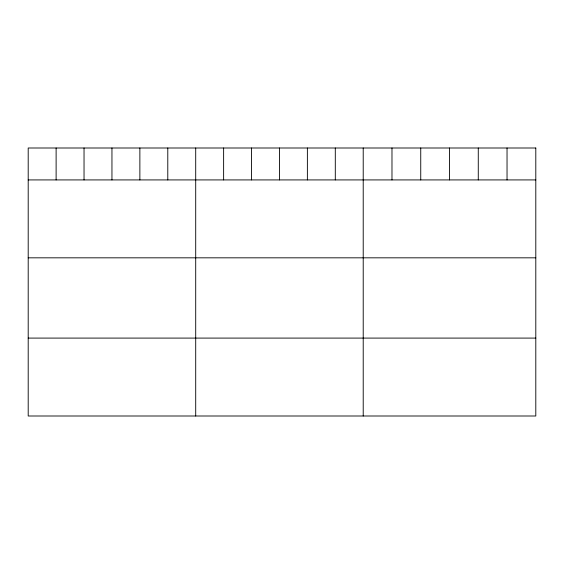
<?xml version="1.0" encoding="UTF-8"?>
<svg xmlns="http://www.w3.org/2000/svg" width="564" height="564" viewBox="0 0 564 564"><rect width="100%" height="100%" fill="white"/><g stroke="black" fill="none" stroke-linecap="round" stroke-linejoin="round"><path stroke-width="0.85" d="M28.2 179.923L535.8 179.923M28.2 257.826L535.8 257.826M28.2 338.09L535.8 338.09M507.036 148.001L507.036 179.923M478.272 148.001L478.272 179.923M449.508 148.001L449.508 179.923M420.744 148.001L420.744 179.923M391.98 148.001L391.98 179.923M363.216 148.001L363.216 415.999M335.298 148.001L335.298 179.923M307.38 148.001L307.38 179.923M279.462 148.001L279.462 179.923M251.544 148.001L251.544 179.923M223.626 148.001L223.626 179.923M195.708 148.001L195.708 415.999M167.79 148.001L167.79 179.923M139.872 148.001L139.872 179.923M111.954 148.001L111.954 179.923M84.036 148.001L84.036 179.923M56.118 148.001L56.118 179.923M535.8 148.001L28.2 148.001L28.2 415.999L535.8 415.999L535.8 148.001"/></g></svg>
